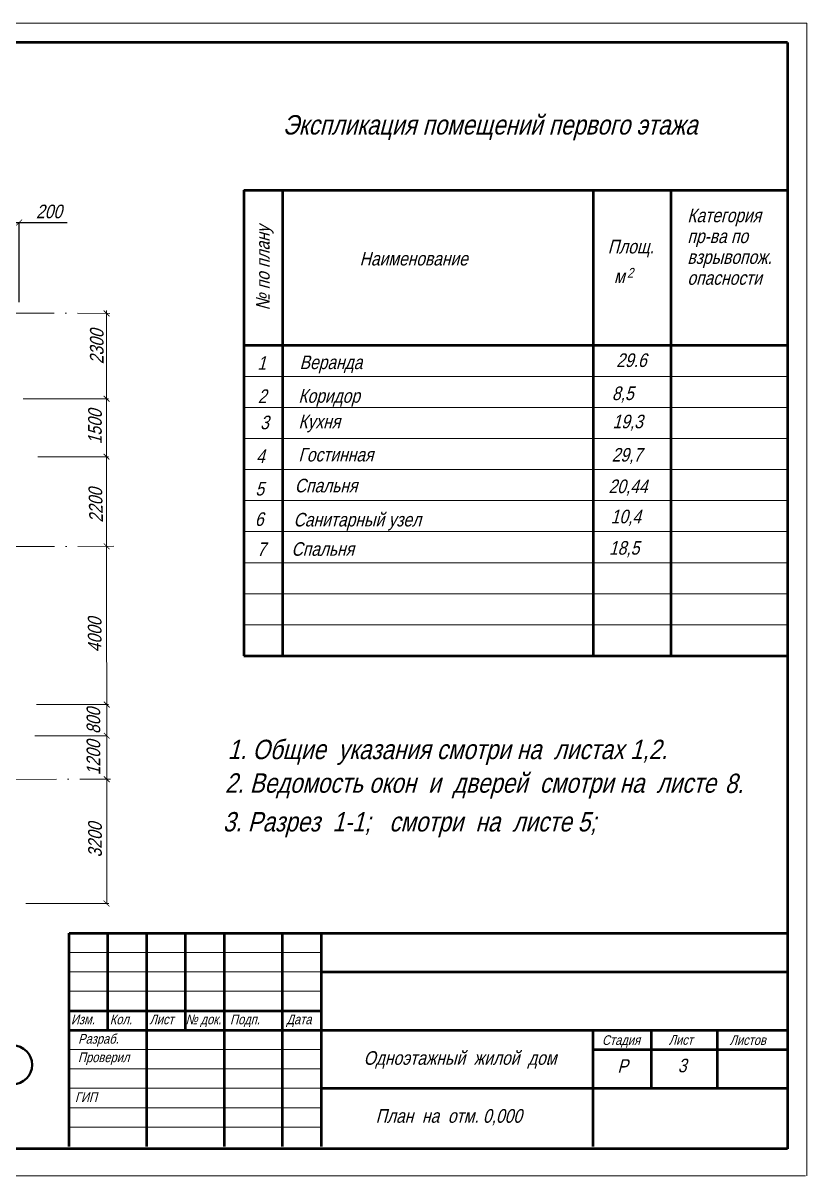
# Model space of a CAD drawing. Header units: millimetres. Extents: x -1570823 to -1042875, y 1331607 to 1425447.
# Drawn here: x -1348355 to -1328172, y 1386339 to 1416039 of the extents above; entities that cross this region are included whole.
import ezdxf

# ---------------------------------------------------------------- set-up
doc = ezdxf.new("R2010")
doc.units = ezdxf.units.MM
doc.linetypes.add('ACAD_ISO04W100', pattern=[30, 24, -3, 0, -3])
for name, color, linetype, lineweight in [('оси', 170, 'ACAD_ISO04W100', 15), ('Пр', 7, 'Continuous', 60), ('проект', 7, 'Continuous', 50), ('размер', 7, 'Continuous', 15), ('стены', 7, 'Continuous', 50), ('существ.', 7, 'Continuous', 15), ('толстая', 7, 'Continuous', 50), ('тонкая', 7, 'Continuous', 15)]:
    doc.layers.add(name, color=color, linetype=linetype, lineweight=lineweight)
doc.styles.get("Standard").update_dxf_attribs({"font": 'ARIALN.TTF', "oblique": 15, "height": 350})
doc.dimstyles.new('100', dxfattribs={"dimtxt": 350, "dimasz": 150, "dimexe": 1.25, "dimexo": 100, "dimgap": 100, "dimtad": 1, "dimdec": 0, "dimrnd": 5, "dimtxsty": 'Standard', "dimblk": 'ARCHTICK', "dimcen": 250, "dimaunit": 1, "dimadec": 1, "dimazin": 0, "dimtfac": 1, "dimtdec": 0, "dimtmove": 0, "dimatfit": 3, "dimldrblk": 'NONE', "dimfxl": 1, "dimarcsym": 0})

# ---------------------------------------------------------------- blocks, each defined once
blk = doc.blocks.new('_ArchTick')
at = {"color": 0, "linetype": 'ByBlock', "lineweight": 0, "const_width": 0.15}
blk.add_lwpolyline([(-0.5, -0.5), (0.5, 0.5)], dxfattribs=at)
blk = doc.blocks.new('*D23')
at = {"layer": 'проект', "color": 0, "lineweight": -2, "ltscale": 25, "transparency": 16777216}
for p, q in [((-1348650, 1410904), (-1348800, 1410904)), ((-1348650, 1408850), (-1348650, 1410905)), ((-1348650, 1410904), (-1348454, 1410904)), ((-1348454, 1408850), (-1348454, 1410905)), ((-1348454, 1410904), (-1347220, 1410904))]:
    blk.add_line(p, q, dxfattribs=at)
at = {"layer": 'проект', "color": 0, "lineweight": -2, "ltscale": 25, "transparency": 16777216, "xscale": 150, "yscale": 150, "zscale": 150}
blk.add_blockref('_ArchTick', (-1348650, 1410904), dxfattribs=at)
at = {"layer": 'проект', "color": 0, "lineweight": -2, "ltscale": 25, "transparency": 16777216, "xscale": 150, "yscale": 150, "zscale": 150, "rotation": 180}
blk.add_blockref('_ArchTick', (-1348454, 1410904), dxfattribs=at)
at = {"layer": 'проект', "color": 0, "lineweight": 5, "ltscale": 25, "transparency": 16777216, "insert": (-1347687, 1411183), "char_height": 350, "attachment_point": 5}
blk.add_mtext('200', dxfattribs=at)
blk = doc.blocks.new('_None')

msp = doc.modelspace()

# ---------------------------------------------------------------- linework, layer by layer
at = {"lineweight": 0}
for p, q in [((-1347172.3, 1392096.8), (-1340672.3, 1392096.8)), ((-1347172.3, 1391596.8), (-1340672.3, 1391596.8)), ((-1347172.3, 1391096.8), (-1340672.3, 1391096.8)), ((-1347172.3, 1389596.8), (-1340672.3, 1389596.8)), ((-1347172.3, 1389096.8), (-1340672.3, 1389096.8)), ((-1347172.3, 1388596.8), (-1340672.3, 1388596.8)), ((-1347172.3, 1388096.8), (-1340672.3, 1388096.8)), ((-1347172.3, 1387596.8), (-1340672.3, 1387596.8))]:
    msp.add_line(p, q, dxfattribs=at)
at = {"lineweight": 15}
msp.add_line((-1344687.9, 1386339.5), (-1370172.3, 1386339.5), dxfattribs=at)
at = {"layer": 'оси', "lineweight": 15, "ltscale": 100}
for p, q in [((-1364951.8, 1408598.4), (-1346120.1, 1408561.2)), ((-1364942.8, 1402547), (-1346017.1, 1402559.7)), ((-1364892.4, 1396542.8), (-1346103.4, 1396558))]:
    msp.add_line(p, q, dxfattribs=at)
at = {"layer": 'Пр', "lineweight": 40}
msp.add_circle((-1348620.6, 1389201.7), 500, dxfattribs=at)
at = {"layer": 'проект'}
for p, q in [((-1328672.3, 1415539.5), (-1368172.3, 1415539.5)), ((-1328672.3, 1415539.5), (-1328672.3, 1387039.5)), ((-1347172.3, 1392596.8), (-1328672.3, 1392596.8)), ((-1347172.3, 1387096.8), (-1347172.3, 1392596.8)), ((-1346172.3, 1390096.8), (-1346172.3, 1392596.8)), ((-1345172.3, 1387096.8), (-1345172.3, 1392596.8)), ((-1344172.3, 1390096.8), (-1344172.3, 1392596.8)), ((-1343172.3, 1387096.8), (-1343172.3, 1392596.8)), ((-1341672.3, 1387096.8), (-1341672.3, 1392596.8)), ((-1340672.3, 1387096.8), (-1340672.3, 1392596.8)), ((-1340672.3, 1391596.8), (-1328672.3, 1391596.8)), ((-1347172.3, 1390596.8), (-1340672.3, 1390596.8)), ((-1347172.3, 1390096.8), (-1340672.3, 1390096.8)), ((-1340672.3, 1390096.8), (-1328672.3, 1390096.8)), ((-1333672.3, 1387096.8), (-1333672.3, 1390096.8)), ((-1332172.3, 1388596.8), (-1332172.3, 1390096.8)), ((-1330472.3, 1388596.8), (-1330472.3, 1390096.8)), ((-1333672.3, 1389596.8), (-1328672.3, 1389596.8)), ((-1340672.3, 1388596.8), (-1328672.3, 1388596.8)), ((-1328672.3, 1387039.5), (-1368172.3, 1387039.5))]:
    msp.add_line(p, q, dxfattribs=at)
at = {"layer": 'проект', "lineweight": 5, "ltscale": 25}
for p, q in [((-1348353.3, 1406363.2), (-1346158.4, 1406362.2)), ((-1347974.5, 1404865.6), (-1346153.8, 1404865.6)), ((-1346202.4, 1396581.2), (-1346205.3, 1402559.7)), ((-1346158.8, 1398482.2), (-1348007.2, 1398482.2)), ((-1348049.7, 1397679.1), (-1346199.6, 1397679.1))]:
    msp.add_line(p, q, dxfattribs=at)
at = {"layer": 'размер'}
for p, q in [((-1328172.3, 1416039.5), (-1370172.3, 1416039.5)), ((-1328172.3, 1416039.5), (-1328172.3, 1386339.5)), ((-1342672.3, 1406938), (-1328672.3, 1406938)), ((-1342672.3, 1406138), (-1328672.3, 1406138)), ((-1342672.3, 1405338), (-1328672.3, 1405338)), ((-1342672.3, 1404538), (-1328672.3, 1404538)), ((-1342672.3, 1403738), (-1328672.3, 1403738)), ((-1342672.3, 1402938), (-1328672.3, 1402938)), ((-1342672.3, 1402138), (-1328672.3, 1402138)), ((-1342672.3, 1401338), (-1328672.3, 1401338)), ((-1342672.3, 1400538), (-1328672.3, 1400538)), ((-1328212.9, 1386339.5), (-1370172.3, 1386339.5))]:
    msp.add_line(p, q, dxfattribs=at)
at = {"layer": 'размер', "lineweight": 5, "ltscale": 25}
for p, q in [((-1346205.3, 1408636.6), (-1346205.3, 1402559.7)), ((-1346202.4, 1396581.2), (-1346202.4, 1393344.4)), ((-1348283.2, 1393354.4), (-1346145.1, 1393354.4))]:
    msp.add_line(p, q, dxfattribs=at)
at = {"layer": 'стены'}
for p, q in [((-1342672.3, 1411738), (-1328672.3, 1411738)), ((-1342672.3, 1411738), (-1342672.3, 1399738)), ((-1341672.3, 1411738), (-1341672.3, 1399738)), ((-1333672.3, 1411738), (-1333672.3, 1399738)), ((-1331672.3, 1411738), (-1331672.3, 1399738)), ((-1342672.3, 1407738), (-1328672.3, 1407738))]:
    msp.add_line(p, q, dxfattribs=at)
at = {"layer": 'толстая'}
msp.add_line((-1342672.3, 1399738), (-1328672.3, 1399738), dxfattribs=at)

# ---------------------------------------------------------------- block references
at = {"layer": 'Пр', "lineweight": 15, "xscale": 150, "yscale": 150, "zscale": 150, "rotation": 270}
msp.add_blockref('_ArchTick', (-1346207.4, 1404868.4), dxfattribs=at)
at = {"layer": 'проект', "lineweight": 5, "ltscale": 25}
for p, xscale, yscale, zscale, rotation in [((-1346204.8, 1408561.3), 150.0000000000025, 150.0000000000025, 150.0000000000025, 269.9561628899263), ((-1346204.2, 1406362.2), 150.0000000000025, 150.0000000000025, 150.0000000000025, 269.9561628899263), ((-1346202.8, 1402559.7), 150, 150, 150, 270), ((-1346200.9, 1398482.2), 150, 150, 150, 270), ((-1346200.9, 1397679.1), 150, 150, 150, 270), ((-1346199.9, 1396557.3), 150, 150, 150, 270), ((-1346208.2, 1393360.1), 150, 150, 150, 270)]:
    msp.add_blockref('_ArchTick', p, dxfattribs=dict(at, xscale=xscale, yscale=yscale, zscale=zscale, rotation=rotation))

# ---------------------------------------------------------------- texts
at = {"oblique": 15}
for s, height, p in [('Экспликация помещений первого этажа', 500, (-1341670.4, 1413167.6)), ('Категория', 350, (-1331250.6, 1410909)), ('Площ.', 350, (-1333299.9, 1410105.4)), ('пр-ва по', 350, (-1331250.6, 1410372)), ('Наименование', 350, (-1339689.9, 1409794.1)), ('взрывопож.', 350, (-1331250.6, 1409835)), ('м', 350, (-1333141.3, 1409341.4)), ('опасности', 350, (-1331250.6, 1409298)), ('1', 350, (-1342323.4, 1407107)), ('2', 350, (-1342309, 1406251.8)), ('3', 350, (-1342250.3, 1405575)), ('4', 350, (-1342354.1, 1404707.1)), ('Изм.', 250, (-1347121.4, 1390247.1)), ('Кол.', 250, (-1346121.4, 1390247.1)), ('Лист', 250, (-1345100, 1390247.1)), ('№ док.', 250, (-1344171.7, 1390247.1)), ('Подп.', 250, (-1343025.9, 1390247.1)), ('Дата', 250, (-1341572.3, 1390247.1)), ('Разраб.', 250, (-1346936.6, 1389747.1)), ('Стадия', 250, (-1333448.2, 1389714)), ('Лист', 250, (-1331731.1, 1389718.7)), ('Листов', 250, (-1330162.8, 1389714))]:
    msp.add_text(s, height=height, dxfattribs=at).set_placement(p)
msp.add_text('№ по плану', height=350, rotation=90, dxfattribs=at).set_placement((-1342007.1, 1408636.7))
at = {"lineweight": 70, "oblique": 15}
msp.add_text('Проверил', height=250, dxfattribs=at).set_placement((-1346941, 1389270.5))
at = {"layer": 'проект', "ltscale": 25, "oblique": 15}
msp.add_text('2', height=250, rotation=0.16695, dxfattribs=at).set_placement((-1332801.7, 1409480.3))
for s, p in [('8,5', (-1333191.9, 1406326.7)), ('19,3', (-1333177.4, 1405600)), ('Гостинная', (-1341265.2, 1404745.4)), ('29,7', (-1333198, 1404741.5)), ('20,44', (-1333281.3, 1403929.2)), ('10,4', (-1333224.6, 1403152.1)), ('7', (-1342332.3, 1402310.1)), ('18,5', (-1333268.3, 1402344.5))]:
    msp.add_text(s, height=350, dxfattribs=at).set_placement(p)
at = {"layer": 'проект', "lineweight": 5, "ltscale": 25, "oblique": 15}
for s, rotation, p in [('1500', 89.76127, (-1346331.9, 1405188.5)), ('2200', 91.71057, (-1346295.1, 1403172.6))]:
    msp.add_text(s, height=350, rotation=rotation, dxfattribs=at).set_placement(p)
msp.add_text('3', height=350, dxfattribs=at).set_placement((-1331496, 1389009.3))
at = {"layer": 'проект', "lineweight": 30, "ltscale": 25, "oblique": 15}
msp.add_text('План  на  отм. 0,000', height=350, dxfattribs=at).set_placement((-1339276.5, 1387709.8))
at = {"layer": 'проект', "lineweight": 5, "ltscale": 25, "char_height": 350, "attachment_point": 5}
for s, insert, rotation in [('2300', (-1346454.9, 1407699.9), 89.95616), ('800', (-1346541.4, 1398059.9), 90), ('1200', (-1346541.4, 1397110), 90)]:
    msp.add_mtext(s, dxfattribs=dict(at, insert=insert, rotation=rotation))
at = {"layer": 'размер', "lineweight": 5, "ltscale": 25, "oblique": 15}
msp.add_text('29.6', height=350, dxfattribs=at).set_placement((-1333080.6, 1407179))
at = {"layer": 'размер', "oblique": 15}
for s, height, p in [('Веранда', 350, (-1341235.6, 1407125.2)), ('Коридор', 350, (-1341265.8, 1406258.9)), ('5', 350, (-1342372.8, 1403867.5)), ('Спальня', 350, (-1341359.4, 1403949.5)), ('6', 350, (-1342387, 1403084.6)), ('Санитарный узел', 350, (-1341391, 1403071.4)), ('Спальня', 350, (-1341444.6, 1402315.4)), ('1. Общие  указания смотри на  листах 1,2.', 500, (-1343087.4, 1397076.3)), ('2. Ведомость окон  и  дверей  смотри на  листе', 500, (-1343157.2, 1396211.4)), ('3. Разрез  1-1;   смотри  на  листе 5;', 500, (-1343210.1, 1395213.3)), ('Одноэтажный  жилой  дом', 350, (-1339586.4, 1389202.8)), ('.', 350, (-1334889.6, 1389196.4)), ('Р', 350, (-1333051.8, 1388996.7)), ('ГИП', 250, (-1347017, 1388244.3))]:
    msp.add_text(s, height=height, dxfattribs=at).set_placement(p)
at = {"layer": 'размер', "lineweight": 5, "ltscale": 25, "oblique": 15}
for s, p in [('4000', (-1346335.9, 1399829.4)), ('3200', (-1346328.1, 1394547))]:
    msp.add_text(s, height=350, rotation=90, dxfattribs=at).set_placement(p)
at = {"layer": 'существ.', "oblique": 15}
msp.add_text('Кухня', height=350, dxfattribs=at).set_placement((-1341264.1, 1405598.7))
at = {"layer": 'тонкая', "lineweight": 5, "ltscale": 100, "oblique": 15}
msp.add_text('8.', height=500, dxfattribs=at).set_placement((-1330288.3, 1396202.6))

# ---------------------------------------------------------------- dimensions: what is measured, and where the dimension line sits
at = {"layer": 'проект', "lineweight": 5, "ltscale": 25}
dim = msp.add_linear_dim(base=(-1348453.6, 1410904), p1=(-1348650.2, 1408750.3), p2=(-1348453.6, 1408750.3), text='200', dimstyle='100', dxfattribs=at)
dim.commit()
dim.dimension.update_dxf_attribs({"geometry": '*D23', "text_midpoint": (-1347686.8, 1411182.7)})

doc.saveas('drawing.dxf')
